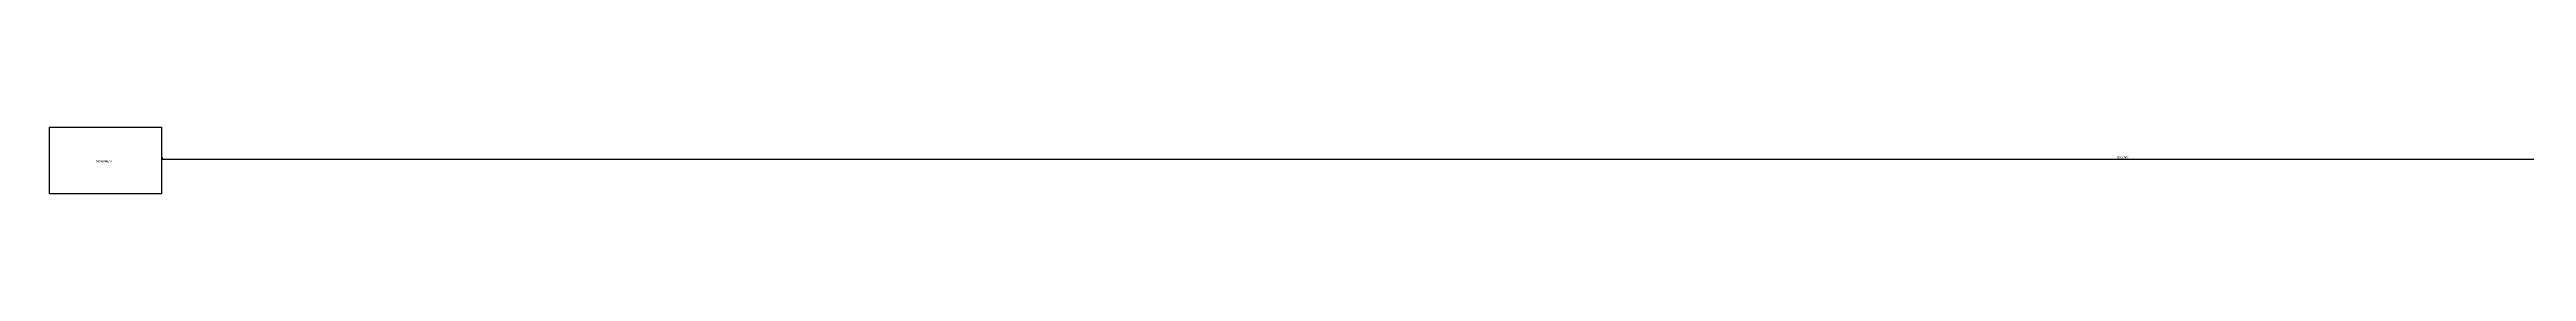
# Model space of a CAD drawing. Header units: metres. Extents: x -1560823 to -1560091, y 43631 to 43698.
# Drawn here: x -1560823.3 to -1560602.2, y 43648.6 to 43654.6 of the extents above; entities that cross this region are included whole.
import ezdxf

# ---------------------------------------------------------------- set-up
doc = ezdxf.new("R2010")
doc.units = ezdxf.units.M
doc.header["$LTSCALE"] = 750
doc.header["$MEASUREMENT"] = 0
doc.header["$PDMODE"] = 35
doc.header["$PDSIZE"] = 50
doc.layers.get('0').update_dxf_attribs({"lineweight": 5})
doc.layers.get('Defpoints').update_dxf_attribs({"lineweight": 0})
doc.layers.add('DISTANCE_FROM_MONUMENT', color=7, linetype='Continuous')
doc.layers.add('DISTANCE_FROM_MONUMENT @ 1', color=7, linetype='Continuous')
doc.styles.get("Standard").update_dxf_attribs({"font": 'arial.ttf'})
doc.dimstyles.get("Standard").update_dxf_attribs({"dimtxt": 0.18, "dimasz": 0.18, "dimexe": 0.18, "dimexo": 0.0625, "dimgap": 0.09, "dimtad": 1, "dimtih": 1, "dimtoh": 1, "dimdec": 4, "dimzin": 0, "dimdsep": 46, "dimtxsty": 'Standard', "dimblk": 'ARCHTICK', "dimcen": 0.09, "dimadec": 0, "dimazin": 0, "dimtfac": 1, "dimtdec": 4, "dimtofl": 0, "dimtmove": 0, "dimatfit": 3, "dimldrblk": 'ARCHTICK', "dimfxl": 0, "dimtolj": 1, "dimtzin": 0, "dimarcsym": 0})

# ---------------------------------------------------------------- blocks, each defined once
blk = doc.blocks.new('_ArchTick')
at = {"color": 0, "linetype": 'ByBlock', "const_width": 0.15}
blk.add_lwpolyline([(-0.5, -0.5), (0.5, 0.5)], dxfattribs=at)
blk = doc.blocks.new('*D269')
at = {"layer": 'Defpoints', "color": 0}
for p in [(-1560813.24, 43651.66), (-1560813.24, 43651.66), (-1560463.24, 43651.66)]:
    blk.add_point(p, dxfattribs=at)
at = {"layer": 'DISTANCE_FROM_MONUMENT', "color": 0, "lineweight": -2}
for p, q in [((-1560813.24, 43651.72), (-1560813.24, 43651.84)), ((-1560463.24, 43651.66), (-1560813.24, 43651.66)), ((-1560463.24, 43651.72), (-1560463.24, 43651.84))]:
    blk.add_line(p, q, dxfattribs=at)
at = {"layer": 'DISTANCE_FROM_MONUMENT', "color": 0, "lineweight": -2, "xscale": 0.18, "yscale": 0.18, "zscale": 0.18, "rotation": 180}
blk.add_blockref('_ArchTick', (-1560813.24, 43651.66), dxfattribs=at)
at = {"layer": 'DISTANCE_FROM_MONUMENT', "color": 0, "lineweight": -2, "xscale": 0.18, "yscale": 0.18, "zscale": 0.18}
blk.add_blockref('_ArchTick', (-1560463.24, 43651.66), dxfattribs=at)
at = {"layer": 'DISTANCE_FROM_MONUMENT', "color": 0, "insert": (-1560638.24, 43651.84), "char_height": 0.18, "attachment_point": 5}
blk.add_mtext('\\A1;350.0000', dxfattribs=at)

msp = doc.modelspace()

# ---------------------------------------------------------------- linework, layer by layer
at = {"layer": 'DISTANCE_FROM_MONUMENT'}
msp.add_lwpolyline([(-1560813.32778, 43648.5666), (-1560823.32778, 43648.5666), (-1560823.32778, 43654.5666), (-1560813.32778, 43654.5666)], close=True, dxfattribs=at)

# ---------------------------------------------------------------- texts
at = {"layer": 'DISTANCE_FROM_MONUMENT @ 1', "insert": (-1560819.16402, 43651.59608), "char_height": 0.18, "attachment_point": 1}
msp.add_mtext_dynamic_manual_height_columns('MONUMENT', width=2.8192702, gutter_width=0.9, heights=[0], dxfattribs=at)

# ---------------------------------------------------------------- dimensions: what is measured, and where the dimension line sits
at = {"layer": 'DISTANCE_FROM_MONUMENT'}
dim = msp.add_linear_dim(base=(-1560813.23778, 43651.6566), p1=(-1560463.23778, 43651.6566), p2=(-1560813.23778, 43651.6566), dimstyle='Standard', override={"dimscale": 1}, dxfattribs=at)
dim.commit()
dim.dimension.update_dxf_attribs({"geometry": '*D269', "text_midpoint": (-1560638.23778, 43651.83856)})

doc.saveas('drawing.dxf')
